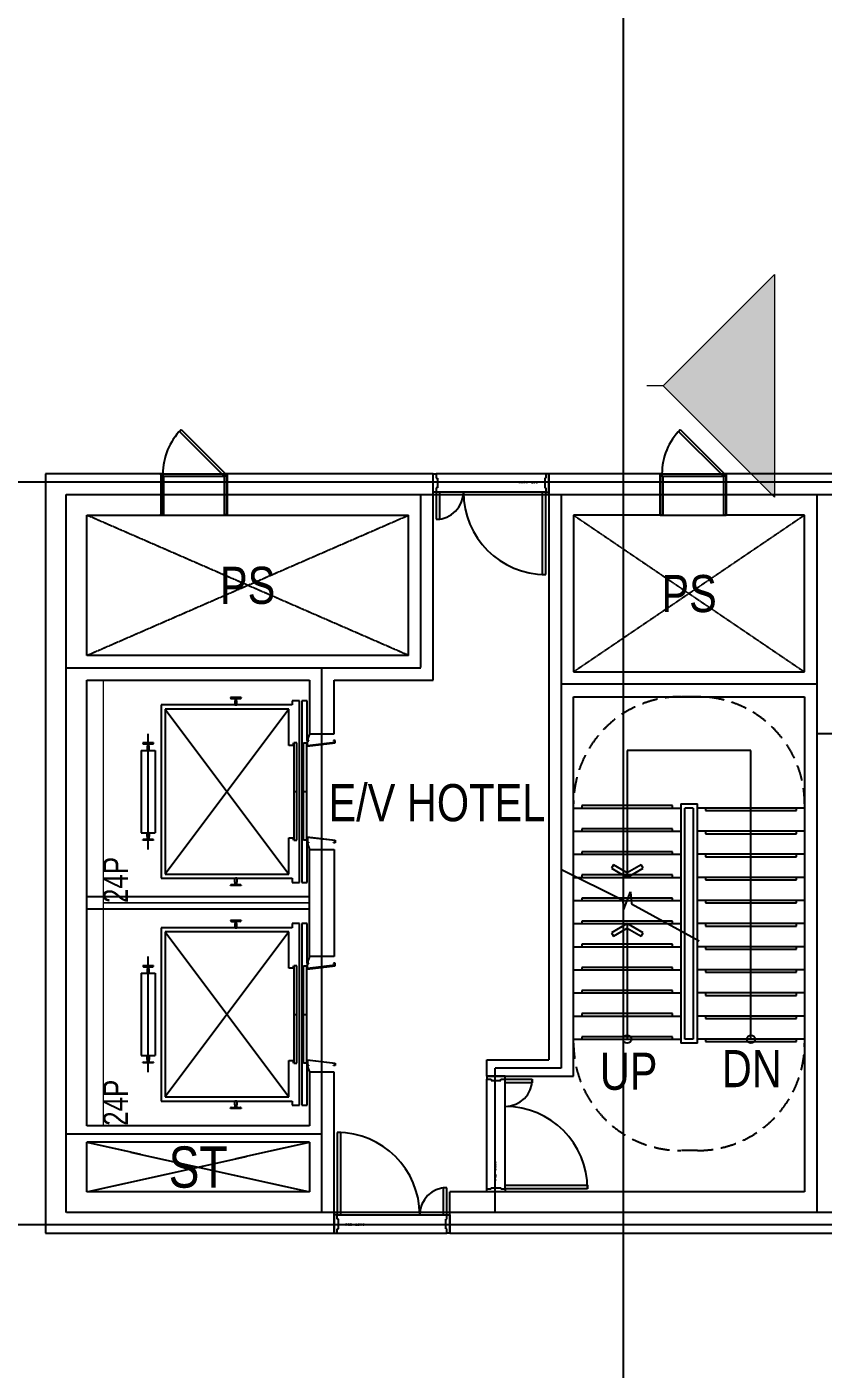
# Model space of a CAD drawing. Header units: millimetres. Extents: x -20379 to 476967, y -520228 to 220376.
# Drawn here: x 381569 to 391219, y -482470 to -466203 of the extents above; entities that cross this region are included whole.
import ezdxf
from ezdxf.enums import TextEntityAlignment as Align

# ---------------------------------------------------------------- set-up
doc = ezdxf.new("R2010")
doc.units = ezdxf.units.MM
doc.header["$MEASUREMENT"] = 0
for name, pattern in [('$0$X-CORE_B2F$0$CEN', [62, 60, -1, 0, -1]), ('$0$X-CORE_B2F$0$CENTER2', [1.125, 0.75, -0.125, 0.125, -0.125]), ('$0$X-CORE_B2F$0$DASHED', [3, 2, -1]), ('$0$X-CORE_B2F$0$HIDDEN', [9.525, 6.35, -3.175]), ('$0$X-GRID_B3~B1$0$CENTER2', [1.125, 0.75, -0.125, 0.125, -0.125])]:
    doc.linetypes.add(name, pattern=pattern)
doc.layers.get('Defpoints').update_dxf_attribs({"color": 145, "lineweight": 9})
doc.layers.add('$0$NDC_S_HATCH MATERIAL', color=8, linetype='Continuous', lineweight=9)
doc.layers.add('$0$X-F_EXIT_B2F$0$X-F_EXIT_B2F$0$TEXT VN1', color=7, linetype='Continuous', lineweight=13)
for name, color, linetype in [('$0$X-CORE_B2F$0$A-CEN2', 8, '$0$X-CORE_B2F$0$CENTER2'), ('$0$X-CORE_B2F$0$A-CON', 2, 'Continuous'), ('$0$X-CORE_B2F$0$A-DOOR', 4, 'Continuous'), ('$0$X-CORE_B2F$0$A-DOORF', 9, 'Continuous'), ('$0$X-CORE_B2F$0$A-ELE4', 8, 'Continuous'), ('$0$X-CORE_B2F$0$A-ELEV', 5, 'Continuous'), ('$0$X-CORE_B2F$0$A-HR', 6, 'Continuous'), ('$0$X-CORE_B2F$0$A-OPEN1', 1, '$0$X-CORE_B2F$0$CEN'), ('$0$X-CORE_B2F$0$A-OPEN2', 9, '$0$X-CORE_B2F$0$DASHED'), ('$0$X-CORE_B2F$0$A-STR', 4, 'Continuous'), ('$0$X-CORE_B2F$0$A-SYM', 7, 'Continuous'), ('$0$X-CORE_B2F$0$A-WALD', 7, 'Continuous'), ('$0$X-F_EXIT_B2F$0$X-F_EXIT_B2F$0$F_exit', 3, 'Continuous'), ('$0$X-GRID_B3~B1$0$A-CEN1', 1, '$0$X-GRID_B3~B1$0$CENTER2')]:
    doc.layers.add(name, color=color, linetype=linetype)
doc.styles.add('$0$X-CORE_B2F$0$$0$X-PLAN$0$Standard', font='')
doc.styles.add('$0$X-CORE_B2F$0$\\M+3C6F2\\M+3B8E9\\M+3B5B5$0$X-PLAN_1F$0$\\M+3B5B8\\M+3BFF2', font='')
doc.styles.add('$0$X-CORE_B2F$0$Hrtext', font='arial.ttf', dxfattribs={"width": 0.8})
doc.styles.add('$0$X-GRID_B3~B1$0$Heerim', font='', dxfattribs={"width": 0.8})
doc.styles.get('$0$X-CORE_B2F$0$$0$X-PLAN$0$Standard').set_extended_font_data('DotumChe')
doc.styles.get('$0$X-CORE_B2F$0$\\M+3C6F2\\M+3B8E9\\M+3B5B5$0$X-PLAN_1F$0$\\M+3B5B8\\M+3BFF2').set_extended_font_data('Dotum')
doc.styles.get('$0$X-GRID_B3~B1$0$Heerim').set_extended_font_data('Dotum')

# ---------------------------------------------------------------- blocks, each defined once
blk = doc.blocks.new('$0$258')
at = {"layer": '$0$X-F_EXIT_B2F$0$X-F_EXIT_B2F$0$F_exit', "true_color": 0xb56bff}
h = blk.add_hatch(color=191, dxfattribs=at)
h.dxf.hatch_style = 1
h.paths.add_polyline_path([(487583, -157264), (488933, -155914), (488933, -158614)])
at = {"layer": '$0$X-CORE_B2F$0$A-CEN2'}
for p, q in [((480347, -158581), (492447, -158581)), ((480347, -167281), (480347, -158581)), ((484647, -160681), (484647, -158581)), ((486347, -158581), (486347, -165531)), ((489447, -167281), (489447, -158581)), ((480347, -160681), (484647, -160681)), ((483447, -167281), (483447, -160681)), ((489447, -160881), (486347, -160881)), ((492447, -161481), (489447, -161481)), ((486347, -165531), (485547, -165531)), ((485547, -167281), (485547, -165531)), ((483447, -166331), (480347, -166331)), ((492447, -167281), (480347, -167281))]:
    blk.add_line(p, q, dxfattribs=at)
at = {"layer": '$0$X-CORE_B2F$0$A-CON', "ltscale": 10}
for p, q in [((480097, -158331), (480097, -167531)), ((481497, -158331), (480097, -158331)), ((481497, -158331), (481497, -158831)), ((484797, -158331), (482299, -158331)), ((482299, -158331), (482299, -158831)), ((484797, -160831), (484797, -158331)), ((486197, -158331), (486197, -165431)), ((487545, -158331), (486197, -158331)), ((487545, -158831), (487545, -158331)), ((490397, -158331), (488348, -158331)), ((488348, -158831), (488348, -158331)), ((480597, -158831), (481497, -158831)), ((480597, -160531), (480597, -158831)), ((482299, -158831), (484497, -158831)), ((484497, -160531), (484497, -158831)), ((487545, -158831), (486497, -158831)), ((486497, -158831), (486497, -160731)), ((489297, -158831), (488348, -158831)), ((489297, -160731), (489297, -158831)), ((484497, -160531), (480597, -160531)), ((480597, -166231), (480597, -160831)), ((480597, -160831), (483297, -160831)), ((483297, -160831), (483297, -161481)), ((483597, -160831), (484797, -160831)), ((483597, -161481), (483597, -160831)), ((486497, -160731), (489297, -160731)), ((486497, -165631), (486497, -161031)), ((486497, -161031), (489297, -161031)), ((489297, -161031), (489297, -167031)), ((483297, -161481), (483597, -161481)), ((483297, -162881), (483597, -162881)), ((483297, -164181), (483297, -162881)), ((483597, -162881), (483597, -164181)), ((483597, -164181), (483297, -164181)), ((485447, -165631), (485447, -165431)), ((485447, -165431), (486197, -165431)), ((483597, -165581), (483297, -165581)), ((483297, -165581), (483297, -166231)), ((483597, -167531), (483597, -165581)), ((485447, -165631), (486497, -165631)), ((483297, -166231), (480597, -166231)), ((480597, -167031), (480597, -166431)), ((483297, -166431), (480597, -166431)), ((483297, -166431), (483297, -167031)), ((483297, -167031), (480597, -167031)), ((489297, -167031), (484997, -167031)), ((484997, -167531), (484997, -167031)), ((480097, -167531), (483597, -167531)), ((484997, -167531), (492597, -167531))]:
    blk.add_line(p, q, dxfattribs=at)
at = {"layer": '$0$X-CORE_B2F$0$A-DOOR'}
for p, q in [((481720, -157815), (481741, -157794)), ((482256, -158351), (481720, -157815)), ((481741, -157794), (482277, -158331)), ((487769, -157815), (487789, -157794)), ((488305, -158351), (487769, -157815)), ((487789, -157794), (488326, -158331)), ((481497, -158342), (481497, -158331)), ((481497, -158331), (481518, -158331)), ((481498, -158342), (481497, -158342)), ((481517, -158332), (481498, -158332)), ((481498, -158332), (481498, -158342)), ((481498, -158342), (481498, -158342)), ((481498, -158342), (481498, -158342)), ((481517, -158365), (481517, -158332)), ((481528, -158365), (481517, -158365)), ((481518, -158331), (481518, -158364)), ((481518, -158364), (481529, -158364)), ((481528, -158830), (481528, -158365)), ((481529, -158364), (481529, -158831)), ((482277, -158331), (482256, -158351)), ((482277, -158364), (482266, -158364)), ((482266, -158364), (482266, -158831)), ((482267, -158830), (482267, -158365)), ((482267, -158365), (482278, -158365)), ((482299, -158331), (482277, -158331)), ((482277, -158331), (482277, -158364)), ((482278, -158365), (482278, -158332)), ((482278, -158332), (482298, -158332)), ((482298, -158332), (482298, -158342)), ((482298, -158342), (482298, -158342)), ((482298, -158342), (482298, -158342)), ((482298, -158342), (482299, -158342)), ((482299, -158342), (482299, -158331)), ((484797, -158331), (484832, -158331)), ((484797, -158551), (484797, -158331)), ((484832, -158331), (484832, -158381)), ((484832, -158381), (484847, -158381)), ((484847, -158381), (484847, -158501)), ((486162, -158381), (486147, -158381)), ((486147, -158381), (486147, -158501)), ((486197, -158331), (486162, -158331)), ((486162, -158331), (486162, -158381)), ((486197, -158551), (486197, -158331)), ((487545, -158342), (487545, -158331)), ((487545, -158331), (487567, -158331)), ((487547, -158342), (487545, -158342)), ((487566, -158332), (487547, -158332)), ((487547, -158332), (487547, -158342)), ((487547, -158342), (487547, -158342)), ((487547, -158342), (487547, -158342)), ((487566, -158365), (487566, -158332)), ((487577, -158365), (487566, -158365)), ((487567, -158331), (487567, -158364)), ((487567, -158364), (487578, -158364)), ((487577, -158830), (487577, -158365)), ((487578, -158364), (487578, -158831)), ((488326, -158331), (488305, -158351)), ((488326, -158364), (488315, -158364)), ((488315, -158364), (488315, -158831)), ((488316, -158830), (488316, -158365)), ((488316, -158365), (488327, -158365)), ((488348, -158331), (488326, -158331)), ((488326, -158331), (488326, -158364)), ((488327, -158365), (488327, -158332)), ((488327, -158332), (488347, -158332)), ((488347, -158332), (488347, -158342)), ((488347, -158342), (488347, -158342)), ((488347, -158342), (488347, -158342)), ((488347, -158342), (488348, -158342)), ((488348, -158342), (488348, -158331)), ((484832, -158551), (484797, -158551)), ((484847, -158501), (484832, -158501)), ((484832, -158501), (484832, -158551)), ((484877, -158551), (484832, -158551)), ((484832, -158551), (484832, -158881)), ((484877, -158881), (484877, -158551)), ((486162, -158551), (486117, -158551)), ((486117, -158551), (486117, -159551)), ((486147, -158501), (486162, -158501)), ((486162, -158501), (486162, -158551)), ((486162, -159551), (486162, -158551)), ((486162, -158551), (486197, -158551)), ((481497, -158831), (481497, -158820)), ((481497, -158820), (481498, -158820)), ((481529, -158831), (481497, -158831)), ((481498, -158820), (481498, -158820)), ((481498, -158820), (481498, -158820)), ((481498, -158820), (481498, -158830)), ((481498, -158830), (481528, -158830)), ((482266, -158831), (482299, -158831)), ((482298, -158830), (482267, -158830)), ((482299, -158820), (482298, -158820)), ((482298, -158820), (482298, -158820)), ((482298, -158820), (482298, -158820)), ((482298, -158820), (482298, -158830)), ((482299, -158831), (482299, -158820)), ((484832, -158881), (484877, -158881)), ((487545, -158831), (487545, -158820)), ((487545, -158820), (487547, -158820)), ((487578, -158831), (487545, -158831)), ((487547, -158820), (487547, -158820)), ((487547, -158820), (487547, -158820)), ((487547, -158820), (487547, -158830)), ((487547, -158830), (487577, -158830)), ((488315, -158831), (488348, -158831)), ((488347, -158830), (488316, -158830)), ((488348, -158820), (488347, -158820)), ((488347, -158820), (488347, -158820)), ((488347, -158820), (488347, -158820)), ((488347, -158820), (488347, -158830)), ((488348, -158831), (488348, -158820)), ((486117, -159551), (486162, -159551)), ((483287, -161561), (483267, -161561)), ((483267, -161561), (483267, -161631)), ((483267, -161631), (483607, -161591)), ((483272, -161566), (483287, -161566)), ((483272, -161625), (483272, -161566)), ((483602, -161586), (483272, -161625)), ((483287, -161566), (483287, -161561)), ((483607, -161561), (483587, -161561)), ((483587, -161561), (483587, -161566)), ((483587, -161566), (483602, -161566)), ((483602, -161566), (483602, -161586)), ((483607, -161591), (483607, -161561)), ((483267, -162801), (483267, -162731)), ((483267, -162731), (483607, -162771)), ((483287, -162801), (483267, -162801)), ((483602, -162775), (483272, -162737)), ((483272, -162737), (483272, -162796)), ((483272, -162796), (483287, -162796)), ((483287, -162796), (483287, -162801)), ((483587, -162801), (483587, -162796)), ((483587, -162796), (483602, -162796)), ((483607, -162801), (483587, -162801)), ((483602, -162796), (483602, -162775)), ((483607, -162771), (483607, -162801)), ((483287, -164261), (483267, -164261)), ((483267, -164261), (483267, -164331)), ((483267, -164331), (483607, -164291)), ((483272, -164266), (483287, -164266)), ((483272, -164325), (483272, -164266)), ((483602, -164286), (483272, -164325)), ((483287, -164266), (483287, -164261)), ((483607, -164261), (483587, -164261)), ((483587, -164261), (483587, -164266)), ((483587, -164266), (483602, -164266)), ((483602, -164266), (483602, -164286)), ((483607, -164291), (483607, -164261)), ((483267, -165501), (483267, -165431)), ((483267, -165431), (483607, -165471)), ((483602, -165475), (483272, -165437)), ((483272, -165437), (483272, -165496)), ((483287, -165501), (483267, -165501)), ((483272, -165496), (483287, -165496)), ((483287, -165496), (483287, -165501)), ((483587, -165501), (483587, -165496)), ((483587, -165496), (483602, -165496)), ((483607, -165501), (483587, -165501)), ((483602, -165496), (483602, -165475)), ((483607, -165471), (483607, -165501)), ((485447, -165631), (485447, -165666)), ((485667, -165631), (485447, -165631)), ((485447, -165666), (485497, -165666)), ((485497, -165666), (485497, -165681)), ((485497, -165681), (485617, -165681)), ((485617, -165681), (485617, -165666)), ((485617, -165666), (485667, -165666)), ((485667, -165666), (485667, -165631)), ((485667, -165711), (485667, -165666)), ((485667, -165666), (485997, -165666)), ((485997, -165711), (485667, -165711)), ((485997, -165666), (485997, -165711)), ((483677, -166311), (483632, -166311)), ((483632, -166311), (483632, -167311)), ((483677, -167311), (483677, -166311)), ((484962, -166981), (484917, -166981)), ((484917, -166981), (484917, -167311)), ((484962, -167311), (484962, -166981)), ((485447, -167031), (485447, -166996)), ((485447, -166996), (485497, -166996)), ((485667, -167031), (485447, -167031)), ((485497, -166996), (485497, -166981)), ((485497, -166981), (485617, -166981)), ((485617, -166981), (485617, -166996)), ((485617, -166996), (485667, -166996)), ((485667, -166996), (485667, -166951)), ((485667, -166951), (486667, -166951)), ((486667, -166996), (485667, -166996)), ((485667, -166996), (485667, -167031)), ((486667, -166951), (486667, -166996)), ((483632, -167311), (483597, -167311)), ((483597, -167311), (483597, -167531)), ((483632, -167311), (483677, -167311)), ((483632, -167361), (483632, -167311)), ((483647, -167361), (483632, -167361)), ((483647, -167481), (483647, -167361)), ((484917, -167311), (484962, -167311)), ((484947, -167481), (484947, -167361)), ((484947, -167361), (484962, -167361)), ((484962, -167361), (484962, -167311)), ((484962, -167311), (484997, -167311)), ((484997, -167311), (484997, -167531)), ((483597, -167531), (483632, -167531)), ((483632, -167531), (483632, -167481)), ((483632, -167481), (483647, -167481)), ((484962, -167481), (484947, -167481)), ((484962, -167531), (484962, -167481)), ((484997, -167531), (484962, -167531))]:
    blk.add_line(p, q, dxfattribs=at)
at = {"layer": '$0$X-CORE_B2F$0$A-DOOR', "color": 8}
for p, q in [((481498, -158830), (481498, -158332)), ((481498, -158332), (481511, -158332)), ((481511, -158333), (481499, -158333)), ((481499, -158333), (481499, -158828)), ((481511, -158332), (481511, -158333)), ((481518, -158331), (482277, -158331)), ((482266, -158364), (481529, -158364)), ((482298, -158332), (482284, -158332)), ((482284, -158332), (482284, -158333)), ((482284, -158333), (482297, -158333)), ((482297, -158333), (482297, -158828)), ((482298, -158830), (482298, -158332)), ((487547, -158830), (487547, -158332)), ((487547, -158332), (487560, -158332)), ((487560, -158333), (487548, -158333)), ((487548, -158333), (487548, -158828)), ((487560, -158332), (487560, -158333)), ((487567, -158331), (488326, -158331)), ((488315, -158364), (487578, -158364)), ((488347, -158332), (488333, -158332)), ((488333, -158332), (488333, -158333)), ((488333, -158333), (488345, -158333)), ((488345, -158333), (488345, -158828)), ((488347, -158830), (488347, -158332)), ((481511, -158830), (481498, -158830)), ((481499, -158828), (481511, -158828)), ((481511, -158828), (481511, -158830)), ((481529, -158831), (482266, -158831)), ((482297, -158828), (482284, -158828)), ((482284, -158828), (482284, -158830)), ((482284, -158830), (482298, -158830)), ((487560, -158830), (487547, -158830)), ((487548, -158828), (487560, -158828)), ((487560, -158828), (487560, -158830)), ((487578, -158831), (488315, -158831)), ((488345, -158828), (488333, -158828)), ((488333, -158828), (488333, -158830)), ((488333, -158830), (488347, -158830))]:
    blk.add_line(p, q, dxfattribs=at)
for centre in [(482277, -158331), (488326, -158331)]:
    blk.add_arc(centre, 758, 135, 180, dxfattribs=at)
at = {"layer": '$0$X-CORE_B2F$0$A-DOORF'}
for centre, radius, start, end in [((484832, -158551), 330, 270, 360), ((486162, -158551), 1000, 180, 270), ((485667, -165666), 330, 270, 0), ((485667, -166996), 1000, 0, 90), ((483632, -167311), 1000, 0, 90), ((484962, -167311), 330, 90, 180)]:
    blk.add_arc(centre, radius, start, end, dxfattribs=at)
at = {"layer": '$0$X-CORE_B2F$0$A-ELE4'}
for p, q in [((486162, -158331), (484832, -158331)), ((486162, -158551), (484832, -158551)), ((487697, -162351), (486597, -162351)), ((486597, -162351), (486597, -162381)), ((487697, -162381), (487697, -162351)), ((488097, -162381), (488097, -162411)), ((488097, -162411), (489197, -162411)), ((489197, -162411), (489197, -162381)), ((487697, -162631), (486597, -162631)), ((486597, -162631), (486597, -162661)), ((487697, -162661), (487697, -162631)), ((488097, -162661), (488097, -162691)), ((489197, -162691), (489197, -162661)), ((488097, -162691), (489197, -162691)), ((487697, -162911), (486597, -162911)), ((486597, -162911), (486597, -162941)), ((487697, -162941), (487697, -162911)), ((488097, -162941), (488097, -162971)), ((488097, -162971), (489197, -162971)), ((489197, -162971), (489197, -162941)), ((487697, -163191), (486597, -163191)), ((486597, -163191), (486597, -163221)), ((487697, -163221), (487697, -163191)), ((488097, -163221), (488097, -163251)), ((488097, -163251), (489197, -163251)), ((489197, -163251), (489197, -163221)), ((487697, -163471), (486597, -163471)), ((486597, -163471), (486597, -163501)), ((487697, -163501), (487697, -163471)), ((488097, -163501), (488097, -163531)), ((488097, -163531), (489197, -163531)), ((489197, -163531), (489197, -163501)), ((487697, -163751), (486597, -163751)), ((486597, -163751), (486597, -163781)), ((487697, -163781), (487697, -163751)), ((488097, -163781), (488097, -163811)), ((488097, -163811), (489197, -163811)), ((489197, -163811), (489197, -163781)), ((487697, -164031), (486597, -164031)), ((486597, -164031), (486597, -164061)), ((487697, -164061), (487697, -164031)), ((488097, -164061), (488097, -164091)), ((488097, -164091), (489197, -164091)), ((489197, -164091), (489197, -164061)), ((487697, -164311), (486597, -164311)), ((486597, -164311), (486597, -164341)), ((487697, -164341), (487697, -164311)), ((488097, -164341), (488097, -164371)), ((488097, -164371), (489197, -164371)), ((489197, -164371), (489197, -164341)), ((487697, -164591), (486597, -164591)), ((486597, -164591), (486597, -164621)), ((487697, -164621), (487697, -164591)), ((488097, -164621), (488097, -164651)), ((489197, -164651), (489197, -164621)), ((488097, -164651), (489197, -164651)), ((487697, -164871), (486597, -164871)), ((486597, -164871), (486597, -164901)), ((487697, -164901), (487697, -164871)), ((488097, -164901), (488097, -164931)), ((488097, -164931), (489197, -164931)), ((489197, -164931), (489197, -164901)), ((487697, -165151), (486597, -165151)), ((486597, -165151), (486597, -165181)), ((487697, -165181), (487697, -165151)), ((488097, -165181), (488097, -165211)), ((488097, -165211), (489197, -165211)), ((489197, -165211), (489197, -165181)), ((485447, -166996), (485447, -165666)), ((485667, -166996), (485667, -165666)), ((483632, -167311), (484962, -167311)), ((483632, -167531), (484962, -167531))]:
    blk.add_line(p, q, dxfattribs=at)
at = {"layer": '$0$X-CORE_B2F$0$A-ELEV'}
for p, q in [((482469, -161042), (482341, -161042)), ((482341, -161042), (482341, -161046)), ((482469, -161042), (482469, -161046)), ((482469, -161046), (482469, -161042)), ((483085, -161131), (481498, -161131)), ((481498, -161131), (481498, -163231)), ((483048, -161181), (481548, -161181)), ((481548, -161181), (481548, -163181)), ((481548, -161181), (483048, -163181)), ((483048, -161181), (481548, -163181)), ((482347, -161053), (482357, -161054)), ((482357, -161054), (482391, -161056)), ((482393, -161085), (482393, -161128)), ((482396, -161131), (482413, -161131)), ((482397, -161063), (482397, -161080)), ((482412, -161080), (482412, -161063)), ((482416, -161128), (482416, -161085)), ((482418, -161056), (482462, -161053)), ((482452, -161054), (482462, -161053)), ((483048, -161621), (483048, -161181)), ((483175, -161081), (483085, -161081)), ((483085, -161081), (483085, -161131)), ((483175, -163281), (483175, -161081)), ((483267, -161081), (483205, -161081)), ((483205, -161081), (483205, -163281)), ((483267, -161561), (483267, -161081)), ((481343, -162881), (481343, -161481)), ((483297, -161481), (483267, -161561)), ((481258, -161681), (481428, -161681)), ((481258, -161681), (481258, -162681)), ((481407, -161592), (481279, -161592)), ((481279, -161592), (481279, -161596)), ((481285, -161603), (481295, -161604)), ((481295, -161604), (481329, -161606)), ((481331, -161635), (481331, -161678)), ((481334, -161681), (481351, -161681)), ((481335, -161613), (481335, -161630)), ((481350, -161630), (481350, -161613)), ((481354, -161678), (481354, -161635)), ((481356, -161606), (481400, -161603)), ((481390, -161604), (481400, -161603)), ((481407, -161592), (481407, -161596)), ((481407, -161596), (481407, -161592)), ((481428, -161681), (481428, -162681)), ((483098, -161621), (483048, -161621)), ((483098, -161591), (483098, -161621)), ((483143, -161591), (483108, -161591)), ((483108, -161591), (483108, -162771)), ((483143, -162771), (483143, -161591)), ((483225, -162771), (483225, -161591)), ((483225, -161591), (483260, -161591)), ((483260, -161591), (483260, -162771)), ((483108, -162181), (483143, -162181)), ((483225, -162181), (483260, -162181)), ((481258, -162681), (481428, -162681)), ((481258, -162681), (481428, -162681)), ((481279, -162770), (481279, -162765)), ((481407, -162770), (481279, -162770)), ((481285, -162758), (481295, -162758)), ((481295, -162758), (481329, -162756)), ((481331, -162727), (481331, -162684)), ((481334, -162681), (481351, -162681)), ((481335, -162749), (481335, -162731)), ((481350, -162731), (481350, -162749)), ((481354, -162684), (481354, -162727)), ((481356, -162756), (481400, -162758)), ((481390, -162758), (481400, -162758)), ((481407, -162770), (481407, -162765)), ((481407, -162765), (481407, -162770)), ((483048, -163181), (483048, -162741)), ((483048, -162741), (483098, -162741)), ((483098, -162741), (483098, -162771)), ((483108, -162771), (483143, -162771)), ((483260, -162771), (483225, -162771)), ((483267, -163281), (483267, -162801)), ((483267, -162801), (483297, -162881)), ((481498, -163231), (483085, -163231)), ((481548, -163181), (483048, -163181)), ((482341, -163320), (482341, -163315)), ((482469, -163320), (482341, -163320)), ((482347, -163308), (482357, -163308)), ((482357, -163308), (482391, -163306)), ((482393, -163277), (482393, -163234)), ((482396, -163231), (482413, -163231)), ((482397, -163299), (482397, -163281)), ((482411, -163231), (482399, -163231)), ((482399, -163231), (482411, -163231)), ((482412, -163281), (482412, -163299)), ((482416, -163234), (482416, -163277)), ((482418, -163306), (482462, -163308)), ((482469, -163320), (482469, -163315)), ((482469, -163315), (482469, -163320)), ((483085, -163231), (483085, -163281)), ((483085, -163281), (483175, -163281)), ((483205, -163281), (483267, -163281)), ((482469, -163742), (482341, -163742)), ((482341, -163742), (482341, -163746)), ((482347, -163753), (482357, -163754)), ((482357, -163754), (482391, -163756)), ((482393, -163785), (482393, -163828)), ((482397, -163763), (482397, -163780)), ((482412, -163780), (482412, -163763)), ((482416, -163828), (482416, -163785)), ((482418, -163756), (482462, -163753)), ((482452, -163754), (482462, -163753)), ((482469, -163742), (482469, -163746)), ((482469, -163746), (482469, -163742)), ((483175, -163781), (483085, -163781)), ((483085, -163781), (483085, -163831)), ((483175, -165981), (483175, -163781)), ((483267, -163781), (483205, -163781)), ((483205, -163781), (483205, -165981)), ((483267, -164261), (483267, -163781)), ((483085, -163831), (481498, -163831)), ((481498, -163831), (481498, -165931)), ((483048, -163881), (481548, -163881)), ((481548, -163881), (481548, -165881)), ((481548, -163881), (483048, -165881)), ((483048, -163881), (481548, -165881)), ((482396, -163831), (482413, -163831)), ((483048, -164321), (483048, -163881)), ((481407, -164292), (481279, -164292)), ((481279, -164292), (481279, -164296)), ((481343, -165581), (481343, -164181)), ((481407, -164292), (481407, -164296)), ((481407, -164296), (481407, -164292)), ((483098, -164291), (483098, -164321)), ((483143, -164291), (483108, -164291)), ((483108, -164291), (483108, -165471)), ((483143, -165471), (483143, -164291)), ((483225, -165471), (483225, -164291)), ((483225, -164291), (483260, -164291)), ((483260, -164291), (483260, -165471)), ((483297, -164181), (483267, -164261)), ((481258, -164381), (481428, -164381)), ((481258, -164381), (481258, -165381)), ((481285, -164303), (481295, -164304)), ((481295, -164304), (481329, -164306)), ((481331, -164335), (481331, -164378)), ((481334, -164381), (481351, -164381)), ((481335, -164313), (481335, -164330)), ((481350, -164330), (481350, -164313)), ((481354, -164378), (481354, -164335)), ((481356, -164306), (481400, -164303)), ((481390, -164304), (481400, -164303)), ((481428, -164381), (481428, -165381)), ((483098, -164321), (483048, -164321)), ((483108, -164881), (483143, -164881)), ((483225, -164881), (483260, -164881)), ((481258, -165381), (481428, -165381)), ((481258, -165381), (481428, -165381)), ((481331, -165427), (481331, -165384)), ((481334, -165381), (481351, -165381)), ((481335, -165449), (481335, -165431)), ((481350, -165431), (481350, -165449)), ((481354, -165384), (481354, -165427)), ((481279, -165470), (481279, -165465)), ((481407, -165470), (481279, -165470)), ((481285, -165458), (481295, -165458)), ((481295, -165458), (481329, -165456)), ((481356, -165456), (481400, -165458)), ((481390, -165458), (481400, -165458)), ((481407, -165470), (481407, -165465)), ((481407, -165465), (481407, -165470)), ((483048, -165881), (483048, -165441)), ((483048, -165441), (483098, -165441)), ((483098, -165441), (483098, -165471)), ((483108, -165471), (483143, -165471)), ((483260, -165471), (483225, -165471)), ((483267, -165981), (483267, -165501)), ((483267, -165501), (483297, -165581)), ((481548, -165881), (483048, -165881)), ((481498, -165931), (483085, -165931)), ((482341, -166020), (482341, -166015)), ((482469, -166020), (482341, -166020)), ((482347, -166008), (482357, -166008)), ((482357, -166008), (482391, -166006)), ((482393, -165977), (482393, -165934)), ((482396, -165931), (482413, -165931)), ((482397, -165999), (482397, -165981)), ((482411, -165931), (482399, -165931)), ((482399, -165931), (482411, -165931)), ((482412, -165981), (482412, -165999)), ((482416, -165934), (482416, -165977)), ((482418, -166006), (482462, -166008)), ((482469, -166020), (482469, -166015)), ((482469, -166015), (482469, -166020)), ((483085, -165931), (483085, -165981)), ((483085, -165981), (483175, -165981)), ((483205, -165981), (483267, -165981))]:
    blk.add_line(p, q, dxfattribs=at)
for centre, radius, start, end in [((482348, -161046), 7.18, 180, 266.6174), ((482390, -161063), 7.18, 0, 86.6297), ((482393, -161080), 4.31, 270, 0), ((482396, -161128), 2.87, 180, 270), ((482419, -161063), 7.18, 93.3732, 180), ((482416, -161080), 4.31, 180, 270), ((482413, -161128), 2.87, 270, 0), ((482461, -161046), 7.18, 273.3826, 360), ((482461, -161046), 7.18, 273.3826, 0), ((482461, -161046), 7.18, 273.3826, 0), ((481286, -161596), 7.18, 180, 266.6174), ((481328, -161613), 7.18, 0, 86.6297), ((481331, -161630), 4.31, 270, 0), ((481334, -161678), 2.87, 180, 270), ((481357, -161613), 7.18, 93.3732, 180), ((481354, -161630), 4.31, 180, 270), ((481351, -161678), 2.87, 270, 0), ((481399, -161596), 7.18, 273.3826, 360), ((481399, -161596), 7.18, 273.3826, 0), ((481399, -161596), 7.18, 273.3826, 0), ((481286, -162765), 7.18, 93.3826, 180), ((481328, -162749), 7.18, 273.3703, 0), ((481334, -162684), 2.87, 90, 180), ((481331, -162731), 4.31, 0, 90), ((481354, -162731), 4.31, 90, 180), ((481357, -162749), 7.18, 180, 266.6268), ((481351, -162684), 2.87, 0, 90), ((481399, -162765), 7.18, 0, 86.6174), ((481399, -162765), 7.18, 0, 86.6174), ((481399, -162765), 7.18, 0, 86.6174), ((482348, -163315), 7.18, 93.3826, 180), ((482390, -163299), 7.18, 273.3703, 0), ((482396, -163234), 2.87, 90, 180), ((482393, -163281), 4.31, 0, 90), ((482416, -163281), 4.31, 90, 180), ((482419, -163299), 7.18, 180, 266.6268), ((482413, -163234), 2.87, 0, 90), ((482461, -163315), 7.18, 0, 86.6174), ((482461, -163315), 7.18, 0, 86.6174), ((482461, -163315), 7.18, 0, 86.6174), ((482348, -163746), 7.18, 180, 266.6174), ((482390, -163763), 7.18, 0, 86.6297), ((482393, -163780), 4.31, 270, 0), ((482419, -163763), 7.18, 93.3732, 180), ((482416, -163780), 4.31, 180, 270), ((482461, -163746), 7.18, 273.3826, 360), ((482461, -163746), 7.18, 273.3826, 0), ((482461, -163746), 7.18, 273.3826, 0), ((482396, -163828), 2.87, 180, 270), ((482413, -163828), 2.87, 270, 0), ((481286, -164296), 7.18, 180, 266.6174), ((481399, -164296), 7.18, 273.3826, 360), ((481399, -164296), 7.18, 273.3826, 0), ((481399, -164296), 7.18, 273.3826, 0), ((481328, -164313), 7.18, 0, 86.6297), ((481331, -164330), 4.31, 270, 0), ((481334, -164378), 2.87, 180, 270), ((481357, -164313), 7.18, 93.3732, 180), ((481354, -164330), 4.31, 180, 270), ((481351, -164378), 2.87, 270, 0), ((481334, -165384), 2.87, 90, 180), ((481331, -165431), 4.31, 0, 90), ((481354, -165431), 4.31, 90, 180), ((481351, -165384), 2.87, 0, 90), ((481286, -165465), 7.18, 93.3826, 180), ((481328, -165449), 7.18, 273.3703, 0), ((481357, -165449), 7.18, 180, 266.6268), ((481399, -165465), 7.18, 0, 86.6174), ((481399, -165465), 7.18, 0, 86.6174), ((481399, -165465), 7.18, 0, 86.6174), ((482348, -166015), 7.18, 93.3826, 180), ((482390, -165999), 7.18, 273.3703, 0), ((482396, -165934), 2.87, 90, 180), ((482393, -165981), 4.31, 0, 90), ((482416, -165981), 4.31, 90, 180), ((482419, -165999), 7.18, 180, 266.6268), ((482413, -165934), 2.87, 0, 90), ((482461, -166015), 7.18, 0, 86.6174), ((482461, -166015), 7.18, 0, 86.6174), ((482461, -166015), 7.18, 0, 86.6174)]:
    blk.add_arc(centre, radius, start, end, dxfattribs=at)
at = {"layer": '$0$X-CORE_B2F$0$A-HR'}
for p, q in [((487797, -162331), (487797, -165231)), ((487797, -162331), (487997, -162331)), ((487997, -165231), (487997, -162331)), ((487847, -165181), (487847, -162381)), ((487947, -162381), (487847, -162381)), ((487947, -162381), (487947, -165181)), ((487997, -165231), (487797, -165231)), ((487947, -165181), (487847, -165181))]:
    blk.add_line(p, q, dxfattribs=at)
at = {"layer": '$0$X-CORE_B2F$0$A-OPEN1', "ltscale": 0.3}
for p, q in [((480597, -167031), (483297, -166431)), ((480597, -166431), (483297, -167031))]:
    blk.add_line(p, q, dxfattribs=at)
at = {"layer": '$0$X-CORE_B2F$0$A-OPEN2'}
for p, q in [((484497, -160531), (480597, -158831)), ((480597, -160531), (484497, -158831)), ((486497, -158831), (489297, -160731)), ((489297, -158831), (486497, -160731))]:
    blk.add_line(p, q, dxfattribs=at)
at = {"layer": '$0$X-CORE_B2F$0$A-STR', "color": 8, "linetype": '$0$X-CORE_B2F$0$HIDDEN', "ltscale": 30}
for p, q in [((487997, -161031), (487797, -161031)), ((487997, -166531), (487797, -166531))]:
    blk.add_line(p, q, dxfattribs=at)
at = {"layer": '$0$X-CORE_B2F$0$A-STR'}
for p, q in [((486497, -162381), (487797, -162381)), ((489297, -162381), (487997, -162381)), ((486497, -162661), (487797, -162661)), ((489297, -162661), (487997, -162661)), ((486497, -162941), (487797, -162941)), ((489297, -162941), (487997, -162941)), ((486497, -163221), (487797, -163221)), ((489297, -163221), (487997, -163221)), ((486497, -163501), (487797, -163501)), ((489297, -163501), (487997, -163501)), ((486497, -163781), (487797, -163781)), ((489297, -163781), (487997, -163781)), ((486497, -164061), (487797, -164061)), ((489297, -164061), (487997, -164061)), ((486497, -164341), (487797, -164341)), ((489297, -164341), (487997, -164341)), ((486497, -164621), (487797, -164621)), ((489297, -164621), (487997, -164621)), ((486497, -164901), (487797, -164901)), ((489297, -164901), (487997, -164901)), ((486497, -165181), (487797, -165181)), ((489297, -165181), (487997, -165181))]:
    blk.add_line(p, q, dxfattribs=at)
at = {"layer": '$0$X-CORE_B2F$0$A-STR', "color": 8, "linetype": '$0$X-CORE_B2F$0$HIDDEN', "ltscale": 30}
for centre, start, end in [((487797, -162331), 90, 180), ((487997, -162331), 0, 90), ((487797, -165231), 180, 270), ((487997, -165231), 270, 0)]:
    blk.add_arc(centre, 1300, start, end, dxfattribs=at)
at = {"layer": '$0$X-CORE_B2F$0$A-SYM'}
for p, q in [((488647, -161681), (487147, -161681)), ((487147, -161681), (487147, -163221)), ((488647, -165181), (488647, -161681)), ((486350, -163124), (487089, -163491)), ((486979, -163068), (486955, -163110)), ((486955, -163110), (487147, -163221)), ((487147, -163165), (486979, -163068)), ((487315, -163068), (487147, -163165)), ((487147, -163221), (487339, -163110)), ((487339, -163110), (487315, -163068)), ((487105, -163607), (487188, -163394)), ((487188, -163394), (487198, -163542)), ((487089, -163491), (487105, -163607)), ((487198, -163542), (488017, -163989)), ((487147, -163781), (486955, -163892)), ((487339, -163892), (487147, -163781)), ((487147, -163781), (487147, -165181)), ((486955, -163892), (486979, -163933)), ((486979, -163933), (487147, -163836)), ((487147, -163836), (487315, -163933)), ((487315, -163933), (487339, -163892))]:
    blk.add_line(p, q, dxfattribs=at)
for centre in [(487147, -165181), (488647, -165181)]:
    blk.add_circle(centre, 50, dxfattribs=at)
at = {"layer": '$0$X-CORE_B2F$0$A-WALD'}
for p, q in [((483297, -163456), (480597, -163456)), ((483297, -163606), (480597, -163606))]:
    blk.add_line(p, q, dxfattribs=at)
at = {"layer": '$0$X-F_EXIT_B2F$0$X-F_EXIT_B2F$0$TEXT VN1'}
for p, q in [((487583, -157264), (488933, -155914)), ((488933, -155914), (488933, -158614)), ((488933, -158614), (487583, -157264))]:
    blk.add_line(p, q, dxfattribs=at)
at = {"layer": '$0$X-GRID_B3~B1$0$A-CEN1', "ltscale": 10}
for p, q in [((487097, -71986), (487097, -206938)), ((565437, -158431), (442147, -158431)), ((565437, -167431), (324908, -167431))]:
    blk.add_line(p, q, dxfattribs=at)
at = {"layer": 'Defpoints'}
for p, q in [((487583, -157264), (487383, -157264)), ((483297, -160831), (480797, -160831)), ((480797, -160831), (480797, -163531)), ((483297, -161481), (483297, -160831)), ((483597, -161481), (483297, -161481)), ((483297, -163531), (483297, -162881)), ((483297, -162881), (483597, -162881)), ((480797, -163531), (483297, -163531)), ((483297, -163531), (480797, -163531)), ((480797, -163531), (480797, -166231)), ((483297, -164181), (483297, -163531)), ((483597, -164181), (483297, -164181)), ((483297, -166231), (483297, -165581)), ((483297, -165581), (483597, -165581)), ((480797, -166231), (483297, -166231))]:
    blk.add_line(p, q, dxfattribs=at)
at = {"style": '$0$X-GRID_B3~B1$0$Heerim', "width": 0.8}
for p in [(336345, -75064), (371545, -75064), (419545, -75064), (470745, -75064), (553745, -75064)]:
    blk.add_attdef('NO', text='', height=1000, dxfattribs=at).set_placement(p, align=Align.MIDDLE_CENTER)
for p in [(573015, -105332), (573015, -115032), (573015, -121932), (573015, -130632), (573015, -139932)]:
    blk.add_attdef('NO', text='', height=1000, rotation=90, dxfattribs=at).set_placement(p, align=Align.MIDDLE_CENTER)
at = {"layer": 'Defpoints', "linetype": 'Continuous', "style": '$0$X-CORE_B2F$0$$0$X-PLAN$0$Standard', "text_generation_flag": 6}
blk.add_text('FSD-1300', height=37.5, dxfattribs=at).set_placement((485945, -158434), align=Align.MIDDLE)
at = {"layer": 'Defpoints', "style": '$0$X-CORE_B2F$0$Hrtext', "width": 0.8}
for s, height, p in [('PS', 450, (482547, -159681)), ('PS', 450, (487897, -159781)), ('UP', 450, (487164, -165570)), ('DN', 450, (488657, -165538)), ('ST', 500, (481947, -166731))]:
    blk.add_text(s, height=height, dxfattribs=at).set_placement(p, align=Align.MIDDLE_CENTER)
blk.add_text('E/V HOTEL', height=450, dxfattribs=at).set_placement((484840, -162540), align=Align.CENTER)
at = {"layer": 'Defpoints', "style": '$0$X-CORE_B2F$0$\\M+3C6F2\\M+3B8E9\\M+3B5B5$0$X-PLAN_1F$0$\\M+3B5B8\\M+3BFF2', "width": 0.8}
for p in [(480797, -163531), (480797, -166231)]:
    blk.add_text('24P', height=300, rotation=90, dxfattribs=at).set_placement(p, align=Align.TOP_LEFT)
at = {"layer": 'Defpoints', "linetype": 'Continuous', "style": '$0$X-CORE_B2F$0$$0$X-PLAN$0$Standard', "text_generation_flag": 6}
for rotation, p in [(270, (485550, -166779)), (180, (483848, -167427))]:
    blk.add_text('FSD-1300', height=37.5, rotation=rotation, dxfattribs=at).set_placement(p, align=Align.MIDDLE)

msp = doc.modelspace()

# ---------------------------------------------------------------- block references
at = {"layer": '$0$NDC_S_HATCH MATERIAL'}
msp.add_blockref('$0$258', (-98302, -313290), dxfattribs=at)

doc.saveas('drawing.dxf')
